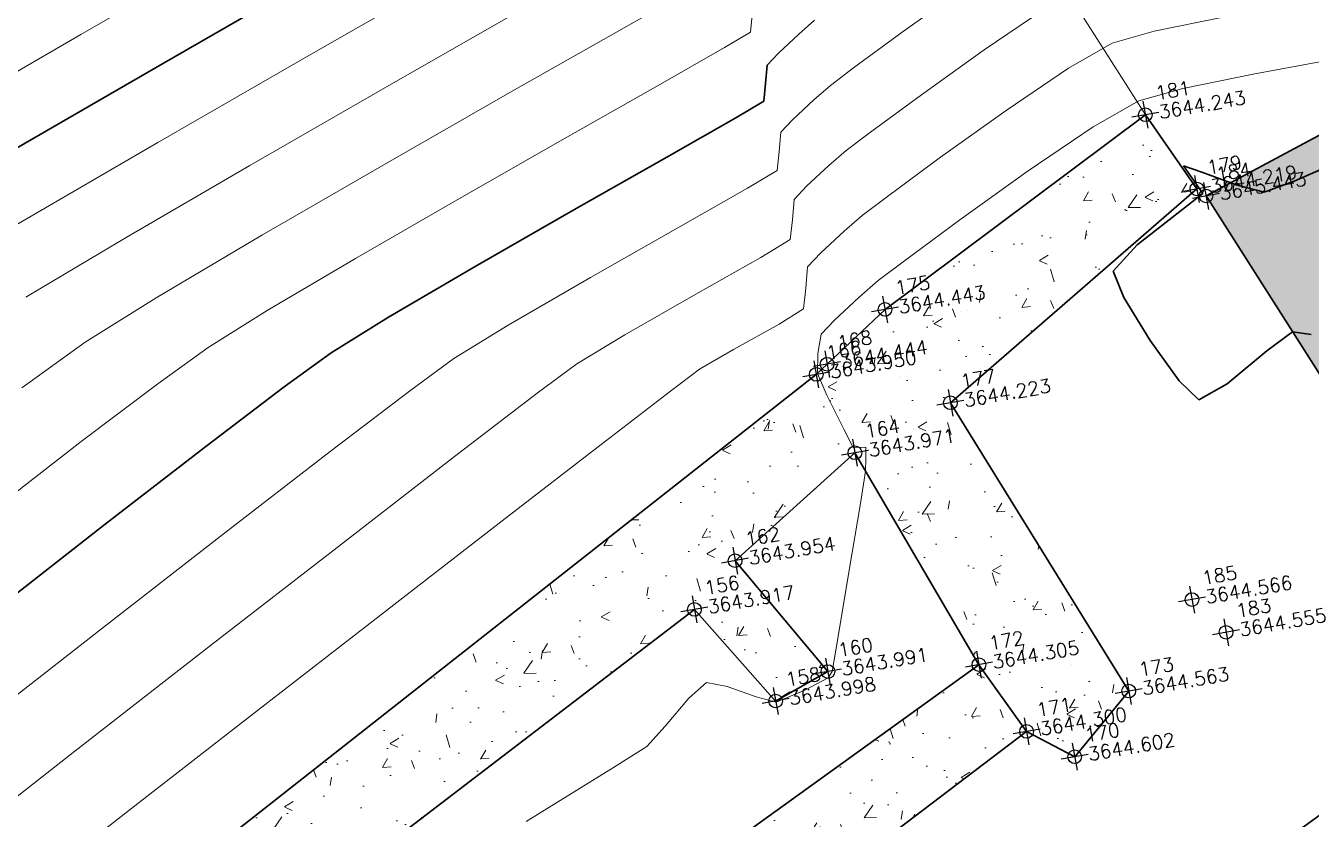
# Model space of a CAD drawing. Header units: millimetres. Extents: x 736950 to 740938, y 8500595 to 8502163.
# Drawn here: x 737772.76 to 737782.16, y 8501283.16 to 8501288.97 of the extents above; entities that cross this region are included whole.
import ezdxf

# ---------------------------------------------------------------- set-up
doc = ezdxf.new("R2010")
doc.units = ezdxf.units.MM
for name, color, linetype, lineweight in [('CONT-MJR', 80, 'Continuous', 30), ('CONT-MNR', 96, 'Continuous', 15), ('MURO PIEDRA', 252, 'Continuous', 30), ('pista', 251, 'Continuous', 5)]:
    doc.layers.add(name, color=color, linetype=linetype, lineweight=lineweight)
doc.styles.add('5mm', font='arial.ttf', dxfattribs={"height": 3})
pattern_1 = [(59.94991650582833, (1479841.21072825, -18.49207214638591), (0.7173147616177996, 0.06212513786334364), [0.07500000000000001, -0.8250000000000001]), (4.949916505828331, (1479841.21072825, -18.49207214638591), (-0.2666336227691331, 0.7169040729334506), [0.06, -0.66]), (110.4013165058283, (1479841.270504478, -18.48689504899085), (0.4506817424667108, 0.7790288530571421), [0.06374018999999999, -0.7011421119999998]), (56.13411650582835, (1479841.176170796, -18.29508031532168), (1.07978843215245, 0.02137619624183779), [0.1124999999999999, -1.237499999999998]), (106.5855165058283, (1479841.266153166, -18.29329902119935), (0.752289432321798, 1.120964142855684), [0.09561028799999993, -1.051712999999999]), (1.134116505828333, (1479841.176170796, -18.29508031532168), (0.7522885572049924, 1.12096473051034), [0.09000000000000001, -0.9900000000000001]), (30.94991650582834, (1479841.283306076, -18.32704954408109), (0.6574964912282043, -0.293425227292985), [0.07500000000000001, -0.8250000000000001]), (335.9499165058284, (1479841.283306076, -18.32704954408109), (0.1143589702920628, 0.7562849757157031), [0.06, -0.66]), (81.40131650582836, (1479841.338097435, -18.35150168277323), (0.7718558160208798, 0.4628591428967336), [0.06374019000000002, -0.701142112]), (47.44991650582834, (1479841.21072825, -18.49207214638591), (-0.04554285905854174, 0.3299879209740469), [0, -0.652, 0, -0.67, 0, -0.6625000000000001]), (17.44991650582834, (1479841.21072825, -18.49207214638591), (0.1909634295804004, 0.4339344980096552), [0, -0.3819999999999997, 0, -0.6369999999999993, 0, -0.2524999999999997]), (337.4499165058283, (1479840.991082356, -18.53060370869935), (0.5296904964497462, 0.07002209344786473), [0, -0.25, 0, -0.7799999999999999, 0, -1.035]), (327.4499165058284, (1479840.892586439, -18.5478824339807), (0.557117696670718, 0.1993664657265957), [0, -0.325, 0, -0.518, 0, -0.735])]

msp = doc.modelspace()

# ---------------------------------------------------------------- hatches: boundary and pattern name
at = {"layer": 'pista'}
h = msp.add_hatch(dxfattribs=at)
h.set_pattern_fill('HONEY', color=256, scale=3, angle=9.94991650582834, style=0)
h.set_pattern_definition([(9.94991650582834, (1479841.21072825, -18.49207214638591), (0.4979252195647159, 0.4170677100899267), [0.375, -0.75]), (129.9499165058283, (1479841.21072825, -18.49207214638591), (-0.6101538418184378, 0.222682034283025), [0.3749999999999999, -0.7499999999999998]), (69.94991650582834, (1479841.21072825, -18.49207214638591), (-0.112228622253722, 0.6397497443729518), [-0.75, 0.375])])
h.paths.add_polyline_path([(737744.7999806425, 8501250.923935566), (737743.4751223363, 8501250.754223157), (737756.465848178, 8501242.026572531), (737763.5739612179, 8501242.006896213), (737770.002546867, 8501243.455222024), (737769.8468594846, 8501244.342704736), (737763.4750639071, 8501242.907173423), (737756.7405500773, 8501242.925815564)])
h.paths.add_polyline_path([(737794.2809870465, 8501256.017245878), (737809.7820272583, 8501263.709828075), (737823.391616501, 8501273.483615467), (737837.0791595323, 8501280.557800073), (737851.5530432165, 8501285.77819753), (737870.8510758049, 8501293.050216693, -0.9976846880626209), (737871.0089264096, 8501292.63424804), (737865.2748787645, 8501289.581801567, 0.7845063948290762), (737866.1540430214, 8501286.121818589), (737883.2588851704, 8501291.348365877), (737897.4188924351, 8501296.516943583), (737903.2981396064, 8501301.44146652, -0.5512150924587264), (737904.1219025984, 8501301.177325813), (737906.855912117, 8501297.98174819, 0.5618964424650519), (737910.2738656431, 8501298.536066804), (737914.22079628, 8501308.558674501), (737925.6412323939, 8501300.72656757, 0.340189525830376), (737928.7023693406, 8501300.894137181), (737936.9171069289, 8501306.117412793, -0.358727273887905), (737938.1716059428, 8501305.962964654), (737943.1732157968, 8501301.051021611, 0.3417074120720416), (737946.0555081918, 8501300.709858142), (737955.8779356404, 8501307.072689936), (737971.8320576148, 8501314.464803053), (737988.5677626224, 8501323.411181662), (738023.1375471824, 8501336.282937778), (738044.4246208373, 8501357.728329657), (738061.4456776979, 8501362.208386911), (738078.9085143938, 8501363.070318012), (738112.0997810266, 8501372.051506756), (738118.6561313582, 8501373.365123207), (738128.3493353954, 8501376.976906104), (738155.2251721952, 8501366.826195797), (738176.6167526407, 8501363.543890122), (738193.8053773039, 8501353.328603027), (738204.7313956148, 8501340.877429372), (738207.705198212, 8501335.751671141), (738214.35685511, 8501331.742925933), (738229.9282901662, 8501313.374534177), (738233.5603594936, 8501308.186787868), (738234.53883727, 8501308.358438132), (738230.6417003467, 8501313.924784988), (738214.9478837823, 8501332.43754055), (738208.3676942562, 8501336.403214611), (738205.4657963786, 8501341.405035153), (738194.387784551, 8501354.029418997), (738176.9261677533, 8501364.406946706), (738155.4549153853, 8501367.70147717), (738128.3514754312, 8501377.93815071), (738118.4090486554, 8501374.233504975), (738111.8936108743, 8501372.928085677), (738078.7671659255, 8501363.964436961), (738061.3074614278, 8501363.102660457), (738043.958527311, 8501358.536303693), (738022.6381405202, 8501337.057350922), (737988.196920163, 8501324.233464561), (737971.4304040315, 8501315.270615296), (737955.4419368334, 8501307.862588815), (737945.5806043665, 8501301.47455489, -0.3391433520832071), (737943.8038299843, 8501301.693147572), (737938.8116631231, 8501306.59581691, 0.3560082385246841), (737936.4342009705, 8501306.876887502), (737928.158540546, 8501301.61487459, -0.3502196171718997), (737926.1502499409, 8501301.468794718), (737914.5128481541, 8501309.44969617, 0.4302069892023044), (737913.4330382891, 8501309.014522241), (737909.4507249827, 8501298.90206584, -0.5704007069138802), (737907.5397775185, 8501298.566836312), (737904.9064502402, 8501301.644734057, 0.4931454261128044), (737902.7202336333, 8501302.131411942), (737896.9620044216, 8501297.308254998), (737882.9728831241, 8501292.20205278), (737866.0373022418, 8501287.027224885, -0.7384715771871906), (737865.6977918843, 8501288.787355538), (737871.5108758068, 8501291.881875956, 0.9119586051647783), (737870.5337161538, 8501293.892406015), (737851.2416702455, 8501286.62264278), (737836.7183275839, 8501281.384406622), (737822.9200107896, 8501274.252970394), (737809.3164408724, 8501264.483505804), (737793.8201376351, 8501256.79327439), (737778.9884914039, 8501246.402265295), (737769.846859484, 8501244.34270474), (737770.0025468671, 8501243.455222024), (737779.3594973255, 8501245.563292695)])
h.paths.add_polyline_path([(738260.5182952256, 8501271.251537092), (738234.538837269, 8501308.358438132), (738233.56035949, 8501308.186787868), (738259.6897886079, 8501270.86568047), (738269.3749442189, 8501234.589470252), (738274.5057655985, 8501215.583008338), (738279.7983711922, 8501189.602392923), (738280.7089290785, 8501189.641305126), (738275.382018582, 8501215.790318219), (738270.2441657205, 8501234.822827347)])
h = msp.add_hatch(dxfattribs=at)
h.set_pattern_fill('AR-CONC', color=256, scale=0.1, angle=9.94991650582834, style=0)
h.set_pattern_definition(pattern_1)
h.paths.add_polyline_path([(737791.5559219075, 8501289.695930107), (737792.551449192, 8501287.89282433), (737790.2650922528, 8501286.885621794), (737789.9606399436, 8501287.50992386), (737789.282920198, 8501287.119431661), (737789.8594336101, 8501285.928127635), (737792.0678738108, 8501286.818103971), (737792.4463915016, 8501285.459065948), (737794.0040653513, 8501286.065330887), (737790.9109348459, 8501292.828602554), (737781.3881687867, 8501287.72137282), (737782.6339078179, 8501285.765198162), (737783.0078059994, 8501285.335337553), (737785.4498607655, 8501286.786114419), (737785.2161380884, 8501287.261886118), (737783.2372918824, 8501285.994910313), (737782.3113635977, 8501287.424422752), (737783.9599153812, 8501288.247653594), (737784.3926472707, 8501287.453479107), (737784.9138481152, 8501287.700247582), (737784.4122215663, 8501288.53411496), (737788.182679965, 8501290.601700379), (737788.8308387263, 8501289.62703417), (737789.3565152617, 8501289.888801586), (737788.8109832528, 8501290.955585923), (737790.5384877817, 8501291.832262661), (737791.2868478165, 8501290.442669103), (737788.063415962, 8501288.51559306), (737788.3988717829, 8501287.98801578), (737789.0000609824, 8501288.21097491), (737789.070400743, 8501287.65374756), (737789.8522352043, 8501287.913749244), (737789.6802740138, 8501288.6277761)])
h.paths.add_polyline_path([(737791.0837549088, 8501284.730663916), (737791.9854634485, 8501285.239115203), (737791.6551462315, 8501285.74464417), (737788.1434119036, 8501284.378310386), (737786.9481739387, 8501287.065201564), (737787.7908017033, 8501287.522677738), (737787.3599158415, 8501288.080618033), (737786.0324271923, 8501287.394931596), (737787.919708298, 8501283.193841858), (737790.4375838388, 8501284.35130795), (737790.8917770548, 8501283.52739441), (737788.20799533, 8501282.256556634), (737790.9435468046, 8501276.478315542), (737784.533403857, 8501273.038994186), (737784.7939092786, 8501272.46842436), (737796.9944802003, 8501279.00788666), (737794.4822346828, 8501285.01979172), (737793.0700123186, 8501284.450652303), (737793.2943148619, 8501283.768143423), (737794.0690307743, 8501284.091873642), (737795.3190969373, 8501281.318150045), (737793.178964494, 8501280.438126111), (737793.3973397883, 8501279.73731784), (737795.5637387651, 8501280.699110165), (737796.1738632472, 8501279.634519575), (737793.5535819186, 8501278.088515125), (737792.7902651053, 8501280.095815165), (737792.1792930259, 8501279.695221707), (737793.0154632638, 8501277.781923683), (737791.5939515219, 8501276.86247528), (737789.3079972652, 8501281.854576852), (737791.2870469418, 8501282.807869766), (737792.0530998199, 8501281.271119952), (737790.4115469962, 8501280.49480408), (737790.727105167, 8501279.830334337), (737793.0471402801, 8501280.801818809), (737792.1528624722, 8501283.1100162), (737792.8423039216, 8501283.60153577), (737792.5502280426, 8501284.172658946), (737791.5003286791, 8501283.826036204)])
h.paths.add_polyline_path([(737779.9851969633, 8501272.742664894), (737779.5926013328, 8501273.128634678), (737779.1944125522, 8501272.568406422), (737779.9120214739, 8501271.759229414), (737781.5425726977, 8501272.997593943), (737783.0716911793, 8501271.492163213), (737783.9898327204, 8501271.982176594), (737783.7344773642, 8501272.604413401), (737783.2633009446, 8501272.275046157), (737782.1794489613, 8501273.522533583), (737782.5377013684, 8501273.887930917), (737782.0967588566, 8501274.468473509)])
h = msp.add_hatch(dxfattribs=at)
h.set_pattern_fill('AR-CONC', color=256, scale=0.1, angle=9.94991650582834, style=0)
h.set_pattern_definition(pattern_1)
h.paths.add_polyline_path([(737777.6493554055, 8501284.697877575), (737778.2429651527, 8501284.02837592), (737778.6245263468, 8501284.2435411), (737777.9461947693, 8501285.054532018), (737778.8220041448, 8501285.843730938), (737779.728404595, 8501284.294036709), (737780.0769869342, 8501283.805925703), (737780.4282514206, 8501283.620835824), (737780.8231733027, 8501284.101299878), (737779.5204123224, 8501286.208899418), (737781.3213133046, 8501287.772591412), (737780.9448072524, 8501288.315704841), (737779.0422673434, 8501286.891549673), (737778.6190419062, 8501286.491403177), (737778.5397778634, 8501286.41658199), (737771.970257782, 8501281.24669311), (737772.5577492837, 8501280.484743811), (737773.0826143647, 8501280.803224025), (737772.9191839872, 8501281.07507419)])
h = msp.add_hatch(dxfattribs=at)
h.set_pattern_fill('AR-CONC', color=256, scale=0.1, angle=9.94991650582834, style=0)
h.set_pattern_definition(pattern_1)
h.paths.add_polyline_path([(737778.6877178713, 8501282.74898035), (737780.0769869359, 8501283.805925699), (737779.7284045985, 8501284.294036705), (737773.7365982805, 8501279.97476338), (737773.4328035514, 8501280.300165845), (737772.9490304393, 8501280.002092738), (737778.6258591108, 8501273.268700633), (737779.1181184452, 8501273.709385041), (737776.6840489154, 8501276.594198817), (737778.1880230637, 8501277.714923032), (737777.682193552, 8501278.231288701), (737776.209565309, 8501277.117078641), (737774.2503060309, 8501279.34403892), (737775.7707153334, 8501280.619936857), (737777.3197518112, 8501278.647930015), (737778.3918611555, 8501279.41775568), (737778.1278642829, 8501279.915628806), (737777.4702360536, 8501279.4916216), (737776.368347088, 8501281.003976291), (737778.0376412346, 8501282.345588025), (737779.1761814648, 8501280.873166844), (737778.6177381494, 8501280.28888689), (737779.0339259448, 8501279.826782903), (737780.023310585, 8501280.627850205)])

# ---------------------------------------------------------------- linework, layer by layer
at = {"linetype": 'Continuous', "extrusion": (0.9849591664230046, 0.172787269436437, 0)}
for points, elevation in [([(8245942.798062786, 0), (8245942.598062786, 0)], 2195598.499162654), ([(8245942.198062787, 0), (8245941.998062788, 0)], 2195598.776162655), ([(8245942.136062786, 0), (8245941.936062787, 0)], 2195598.833162655), ([(8245941.724062787, 0), (8245941.524062787, 0)], 2195596.379162654), ([(8245941.343062786, 0), (8245941.143062786, 0)], 2195595.802162655), ([(8245941.403062791, 0), (8245941.203062788, 0)], 2195595.893162654), ([(8245940.969062787, 0), (8245940.769062789, 0)], 2195596.732162656), ([(8245940.730062787, 0), (8245940.530062788, 0)], 2195595.981162655), ([(8245940.104062786, 0), (8245939.904062788, 0)], 2195594.982162654), ([(8245939.247062787, 0), (8245939.047062789, 0)], 2195598.222162655), ([(8245939.80406279, 0), (8245939.604062789, 0)], 2195594.628162655), ([(8245938.968062786, 0), (8245938.768062787, 0)], 2195598.426162654), ([(8245939.047062787, 0), (8245938.847062787, 0)], 2195596.606162654), ([(8245939.188062787, 0), (8245938.988062786, 0)], 2195595.510162655), ([(8245938.668062789, 0), (8245938.468062788, 0)], 2195597.651162654), ([(8245939.042062786, 0), (8245938.842062792, 0)], 2195595.097162655), ([(8245938.506062787, 0), (8245938.306062787, 0)], 2195596.865162654), ([(8245938.263062786, 0), (8245938.063062787, 0)], 2195597.179162655)]:
    msp.add_lwpolyline(points, dxfattribs=dict(at, elevation=elevation))
at = {"linetype": 'Continuous', "extrusion": (-0.172787269436437, 0.9849591664230046, 0)}
for points, elevation in [([(-2195598.599162655, 0), (-2195598.399162655, 0)], 8245942.698062788), ([(-2195598.876162654, 0), (-2195598.676162655, 0)], 8245942.098062789), ([(-2195598.933162655, 0), (-2195598.733162655, 0)], 8245942.036062786), ([(-2195596.479162655, 0), (-2195596.279162655, 0)], 8245941.624062788), ([(-2195595.902162654, 0), (-2195595.702162655, 0)], 8245941.243062788), ([(-2195595.993162654, 0), (-2195595.793162654, 0)], 8245941.303062787), ([(-2195596.832162654, 0), (-2195596.632162655, 0)], 8245940.869062787), ([(-2195596.081162654, 0), (-2195595.881162654, 0)], 8245940.630062786), ([(-2195595.082162655, 0), (-2195594.882162654, 0)], 8245940.004062787), ([(-2195598.322162655, 0), (-2195598.122162655, 0)], 8245939.147062788), ([(-2195594.728162655, 0), (-2195594.528162655, 0)], 8245939.704062787), ([(-2195598.526162655, 0), (-2195598.326162655, 0)], 8245938.868062788), ([(-2195595.610162654, 0), (-2195595.410162655, 0)], 8245939.088062788), ([(-2195596.706162654, 0), (-2195596.506162654, 0)], 8245938.947062788), ([(-2195597.751162655, 0), (-2195597.551162655, 0)], 8245938.568062788), ([(-2195595.197162655, 0), (-2195594.997162654, 0)], 8245938.942062788), ([(-2195596.965162655, 0), (-2195596.765162655, 0)], 8245938.406062787), ([(-2195597.279162654, 0), (-2195597.079162654, 0)], 8245938.163062787)]:
    msp.add_lwpolyline(points, dxfattribs=dict(at, elevation=elevation))
at = {"linetype": 'Continuous'}
for centre in [(737780.9448072532, 8501288.31570484), (737781.3213133039, 8501287.772591412), (737781.3881687872, 8501287.721372819), (737779.0422673476, 8501286.891549684), (737778.6190419062, 8501286.491403177), (737778.5397778584, 8501286.416581986), (737779.5204123219, 8501286.208899418), (737778.8220041454, 8501285.843730938), (737777.9461947688, 8501285.054532018), (737777.6493554045, 8501284.697877575), (737781.2855411577, 8501284.770252766), (737781.5346804761, 8501284.530697761), (737778.6245263474, 8501284.243541101), (737779.7284045989, 8501284.294036705), (737778.2429651528, 8501284.02837592), (737780.8231733027, 8501284.101299878), (737780.0769869356, 8501283.805925699), (737780.4282514205, 8501283.620835824)]:
    msp.add_circle(centre, 0.05, dxfattribs=at)
at = {"layer": 'CONT-MJR'}
for points, elevation in [([(737774.8914694982, 8501289.341041164), (737773.7564557721, 8501288.686506845)], 3635), ([(737778.5278318885, 8501289.00627754), (737778.4123588298, 8501288.905007897)], 3640), ([(737778.4123588298, 8501288.905007897), (737778.2636283311, 8501288.76644591)], 3640), ([(737778.2636283311, 8501288.76644591), (737778.1814554959, 8501288.679268427)], 3640), ([(737778.1696465906, 8501288.545173783), (737778.1558843442, 8501288.413692866)], 3640), ([(737777.9526149193, 8501288.29273614), (737777.4473005121, 8501288.004705831)], 3640), ([(737777.4473005121, 8501288.004705831), (737776.7693417859, 8501287.619199796)], 3640), ([(737782.421403677, 8501288.00048842), (737782.0322949556, 8501287.829239275)], 3645), ([(737781.2917726575, 8501287.844376884), (737781.3639719093, 8501287.739910267)], 3645), ([(737781.3639719093, 8501287.739910267), (737781.1965425892, 8501287.607682923)], 3645), ([(737781.8119348027, 8501287.750155343), (737781.6162434127, 8501287.800152337)], 3645), ([(737782.0322949556, 8501287.829239275), (737781.8119348027, 8501287.750155343)], 3645), ([(737781.1965425892, 8501287.607682923), (737780.8857418256, 8501287.36499365)], 3645), ([(737780.8857418256, 8501287.36499365), (737780.7099588729, 8501287.172171423)], 3645), ([(737780.7099588729, 8501287.172171423), (737780.7868973376, 8501286.979370823)], 3645), ([(737781.8332684814, 8501286.589178948), (737782.0210384866, 8501286.727582278)], 3645), ([(737782.0210384866, 8501286.727582278), (737782.1574276481, 8501286.707487881)], 3645), ([(737780.978933793, 8501286.66541234), (737781.1930751645, 8501286.369458105)], 3645), ([(737774.9936063315, 8501286.573805815), (737774.6520416883, 8501286.324991297)], 3640), ([(737781.542857948, 8501286.348571133), (737781.8332684814, 8501286.589178948)], 3645), ([(737781.336328378, 8501286.23067025), (737781.542857948, 8501286.348571133)], 3645), ([(737774.0779577923, 8501285.888526214), (737773.3429752488, 8501285.321030427)], 3640), ([(737773.3429752488, 8501285.321030427), (737772.5187146615, 8501284.679123795)], 3640)]:
    msp.add_lwpolyline(points, dxfattribs=dict(at, elevation=elevation))
at = {"layer": 'CONT-MJR', "extrusion": (-0.5010980767382628, 0.8653904999994015, 0), "elevation": 6987237.456627464}
msp.add_lwpolyline([(-4898441.810591031, 3635.000000000003), (-4898440.530427855, 3635.000000000003)], dxfattribs=at)
at = {"layer": 'CONT-MJR', "extrusion": (0.9961447788316203, -0.08772445272842858, 0), "elevation": -10837.01348242862}
msp.add_lwpolyline([(8533235.518396769, 3640.000000000003), (8533235.383783158, 3640.000000000003)], dxfattribs=at)
at = {"layer": 'CONT-MJR', "extrusion": (0.511368419856085, -0.8593615881419712, 0), "elevation": -6928404.262665133}
msp.add_lwpolyline([(4981308.630588193, 3640), (4981308.394052808, 3640)], dxfattribs=at)
at = {"layer": 'CONT-MJR', "extrusion": (-0.3179812796625358, -0.9480969917599024, 0), "elevation": -8294646.140614372}
msp.add_lwpolyline([(-2003762.117572693, 3645.000000000003), (-2003762.258668866, 3645.000000000003)], dxfattribs=at)
at = {"layer": 'CONT-MJR', "extrusion": (0.8200474660953533, 0.572295512257951, 0), "elevation": 5470264.560600687}
msp.add_lwpolyline([(6549230.750577564, 3645.000000000003), (6549230.633019125, 3645.000000000003)], dxfattribs=at)
at = {"layer": 'CONT-MJR', "extrusion": (0.3480026509750501, 0.9374935492654536, 0), "elevation": 8226652.431385281}
msp.add_lwpolyline([(2266805.185160025, 3645), (2266805.460336388, 3645)], dxfattribs=at)
at = {"layer": 'CONT-MJR', "extrusion": (-0.4972886393502839, 0.8675851596086366, 0), "elevation": 7008702.970212162}
msp.add_lwpolyline([(-4867677.929062223, 3640), (-4867677.097786616, 3640)], dxfattribs=at)
at = {"layer": 'CONT-MJR', "extrusion": (-0.5051084112816944, 0.8630559036658535, 0), "elevation": 6964429.224181012}
msp.add_lwpolyline([(-4930813.648309035, 3640.000000000013), (-4930812.912498794, 3640.000000000013)], dxfattribs=at)
at = {"layer": 'CONT-MJR', "extrusion": (0.8530726870894895, 0.5217920951316893, 0), "elevation": 5065284.98264316}
msp.add_lwpolyline([(6867247.544667686, 3645), (6867247.176635172, 3645)], dxfattribs=at)
at = {"layer": 'CONT-MJR', "extrusion": (0.5273254993273271, -0.8496633555468807, 0), "elevation": -6834184.109870822}
msp.add_lwpolyline([(5109806.057873463, 3640.000000000007), (5109805.564162984, 3640.000000000007)], dxfattribs=at)
at = {"layer": 'CONT-MJR', "extrusion": (0.6958244567111797, 0.7182118945287607, 0), "elevation": 6619091.18718329}
msp.add_lwpolyline([(5385519.740948142, 3645.000000000003), (5385519.541489995, 3645.000000000003)], dxfattribs=at)
at = {"layer": 'CONT-MJR', "extrusion": (0.6052250528054323, -0.7960544173966135, 0), "elevation": -6320966.829822304}
msp.add_lwpolyline([(5732500.235757994, 3640), (5732499.514596367, 3640)], dxfattribs=at)
at = {"layer": 'CONT-MJR', "extrusion": (0.5874087120855611, -0.8092904330127612, 0), "elevation": -6446627.454233425}
msp.add_lwpolyline([(5590808.028116697, 3645), (5590807.505565908, 3645)], dxfattribs=at)
at = {"layer": 'CONT-MNR', "extrusion": (0.5002349771196574, -0.8658896971705438, 0), "elevation": -6992118.530988818}
msp.add_lwpolyline([(4891473.714048755, 3634.00000000001), (4891472.243486146, 3634.00000000001)], dxfattribs=at)
at = {"layer": 'CONT-MNR', "extrusion": (0.4980066148328756, -0.8671732304347846, 0), "elevation": -7004673.281033865}
msp.add_lwpolyline([(4873477.889817179, 3636), (4873476.634866038, 3636)], dxfattribs=at)
at = {"layer": 'CONT-MNR', "extrusion": (-0.4944823374484999, 0.8691876770591425, 0), "elevation": 7024397.833275097}
msp.add_lwpolyline([(-4845004.716900302, 3638.000000000013), (-4845004.045904372, 3638.000000000013)], dxfattribs=at)
at = {"layer": 'CONT-MNR', "extrusion": (-0.5816972098369606, 0.8134054069576224, 0), "elevation": 6485830.290132432}
msp.add_lwpolyline([(-5545290.145588328, 3641.000000000009), (-5545289.608145472, 3641.000000000009)], dxfattribs=at)
at = {"layer": 'CONT-MNR', "extrusion": (0.5603971112531734, -0.8282240504230112, 0), "elevation": -6627522.185507039}
msp.add_lwpolyline([(5375145.151784237, 3642.00000000001), (5375144.625549759, 3642.00000000001)], dxfattribs=at)
at = {"layer": 'CONT-MNR'}
for points, elevation in [([(737776.3034164268, 8501289.035941271), (737775.3694602, 8501288.501518363)], 3637), ([(737777.1522357175, 8501288.961009875), (737776.3352581812, 8501288.496560616)], 3638), ([(737781.5135314625, 8501289.028479708), (737781.0092148745, 8501288.925852243)], 3643), ([(737773.1662632137, 8501288.903180182), (737771.9298526563, 8501288.186549084)], 3634), ([(737778.0586961124, 8501288.91929056), (737777.8693249292, 8501288.807359114)], 3639), ([(737779.1671653604, 8501288.919399355), (737778.8124164839, 8501288.658028958)], 3641), ([(737781.0092148745, 8501288.925852243), (737780.7021503801, 8501288.83919441)], 3643), ([(737777.8693249292, 8501288.807359114), (737777.3836136587, 8501288.530531205)], 3639), ([(737774.8482072568, 8501288.758651108), (737773.7270261855, 8501288.111914715)], 3636), ([(737778.8124164839, 8501288.658028958), (737778.6436174973, 8501288.530309081)], 3641), ([(737778.6436174973, 8501288.530309081), (737778.5225530459, 8501288.424348429)], 3641), ([(737781.2177842294, 8501288.508469874), (737780.8973691051, 8501288.418044308)], 3644), ([(737779.3078818197, 8501288.461959006), (737778.9362401398, 8501288.188142398)], 3642), ([(737780.8973691051, 8501288.418044308), (737780.5643868113, 8501288.226077996)], 3644), ([(737773.7270261855, 8501288.111914715), (737772.6965830582, 8501287.51260478)], 3636), ([(737778.9362401398, 8501288.188142398), (737778.7594031062, 8501288.054340623)], 3642), ([(737778.7594031062, 8501288.054340623), (737778.6327646201, 8501287.943724435)], 3642), ([(737775.4079389959, 8501287.966517005), (737774.4936926503, 8501287.43793832)], 3638), ([(737778.253072576, 8501287.908095172), (737778.0382508202, 8501287.779172592)], 3641), ([(737778.4695429504, 8501287.792086668), (737778.3783890745, 8501287.694630599)], 3642), ([(737779.0600637957, 8501287.718255838), (737778.8751887149, 8501287.578372166)], 3643), ([(737777.5286076574, 8501287.488940429), (737776.890205242, 8501287.125760274)], 3641), ([(737778.7429935525, 8501287.463135917), (737778.5725523339, 8501287.305013472)], 3643), ([(737774.4936926503, 8501287.43793832), (737773.7159336349, 8501286.977883833)], 3638), ([(737778.5725523339, 8501287.305013472), (737778.4768558634, 8501287.202311685)], 3643), ([(737775.1729780043, 8501287.265144302), (737774.5264450676, 8501286.883206138)], 3639), ([(737779.1838874518, 8501287.248369278), (737778.9909743243, 8501287.102403704)], 3644), ([(737776.890205242, 8501287.125760274), (737776.2891057306, 8501286.777993705)], 3641), ([(737777.6608689821, 8501287.002639383), (737777.1418315078, 8501286.706877053)], 3642), ([(737773.7159336349, 8501286.977883833), (737773.1980764397, 8501286.653412817)], 3638), ([(737778.4474490393, 8501286.896899788), (737778.2682651499, 8501286.78485879)], 3643), ([(737778.6736413, 8501286.81401564), (737778.5753226528, 8501286.70999277)], 3644), ([(737778.5753226528, 8501286.70999277), (737778.5519724786, 8501286.568835177)], 3644), ([(737774.0958413855, 8501286.613609316), (737773.7277230342, 8501286.348051615)], 3639), ([(737775.8913712772, 8501286.534002315), (737775.5763603421, 8501286.30193098)], 3641), ([(737776.789136223, 8501286.494198812), (737776.5006789961, 8501286.278870663)], 3642), ([(737777.6869011689, 8501286.454395311), (737777.4736576545, 8501286.29308211)], 3643), ([(737776.5006789961, 8501286.278870663), (737775.8963553869, 8501285.815500392)], 3642), ([(737778.7418910791, 8501286.015257297), (737778.8095603676, 8501285.883440243)], 3644), ([(737776.9687775071, 8501285.904886812), (737776.2453481974, 8501285.346127875)], 3643), ([(737778.8095603676, 8501285.883440243), (737778.9023765424, 8501285.88575431)], 3644), ([(737778.9023765424, 8501285.88575431), (737778.9029368757, 8501285.80281872)], 3644), ([(737775.8963553869, 8501285.815500392), (737775.0694149282, 8501285.176419822)], 3642), ([(737778.9029368757, 8501285.80281872), (737778.9007036131, 8501285.709176602)], 3644), ([(737775.0694149282, 8501285.176419822), (737774.1131071525, 8501284.433960784)], 3642), ([(737778.6944188132, 8501284.472103052), (737778.656166205, 8501284.244988428)], 3644), ([(737778.6264942518, 8501284.196997633), (737778.4619615272, 8501284.109826103)], 3644), ([(737777.8881163555, 8501284.135137824), (737777.7374093055, 8501284.1644348)], 3644), ([(737778.4619615272, 8501284.109826103), (737778.2461194432, 8501284.019302147)], 3644), ([(737777.6095499662, 8501284.04926887), (737777.4363472904, 8501283.844337743)], 3644), ([(737774.4351919778, 8501283.942192925), (737773.4946400092, 8501283.209653838)], 3643), ([(737777.3018923227, 8501283.69593691), (737777.038844198, 8501283.529137064)], 3644)]:
    msp.add_lwpolyline(points, dxfattribs=dict(at, elevation=elevation))
at = {"layer": 'CONT-MNR', "extrusion": (0.9946100861239745, -0.1036859517025332, 0), "elevation": -147662.7337947231}
msp.add_lwpolyline([(8531965.049987692, 3639), (8531964.924341528, 3639)], dxfattribs=at)
at = {"layer": 'CONT-MNR', "extrusion": (0.5816972065983569, -0.8134054092736711, 0), "elevation": -6485829.858272386}
msp.add_lwpolyline([(5545289.993725027, 3642.000000000006), (5545289.430689658, 3642.000000000006)], dxfattribs=at)
at = {"layer": 'CONT-MNR', "extrusion": (-0.4994513739603409, 0.8663419215581846, 0), "elevation": 6996537.323298406}
msp.add_lwpolyline([(-4885150.74235887, 3643.000000000006), (-4885150.374019278, 3643.000000000006)], dxfattribs=at)
at = {"layer": 'CONT-MNR', "extrusion": (0.1807272694407805, -0.9835332501143415, 0), "elevation": -8227962.742179824}
msp.add_lwpolyline([(2262048.200748894, 3644.00000000001), (2262047.554796563, 3644.00000000001)], dxfattribs=at)
at = {"layer": 'CONT-MNR', "extrusion": (0.5603971104803486, -0.8282240509459239, 0), "elevation": -6627521.73346647}
msp.add_lwpolyline([(5375145.055300181, 3643.000000000013), (5375144.505145959, 3643.000000000013)], dxfattribs=at)
at = {"layer": 'CONT-MNR', "extrusion": (0.1994110244747496, -0.9799159368629183, 0), "elevation": -8183426.384842644}
msp.add_lwpolyline([(2418214.761083416, 3644.00000000001), (2418214.224054294, 3644.00000000001)], dxfattribs=at)
at = {"layer": 'CONT-MNR', "extrusion": (0.4987853824806334, -0.8667255287711607, 0), "elevation": -7000292.201873703}
msp.add_lwpolyline([(4879767.184017779, 3637.000000000006), (4879766.065036891, 3637.000000000006)], dxfattribs=at)
at = {"layer": 'CONT-MNR', "extrusion": (0.4962426372002515, -0.868183877427207, 0), "elevation": -7014565.535798857}
msp.add_lwpolyline([(4859227.342551885, 3638.000000000013), (4859226.274438081, 3638.000000000013)], dxfattribs=at)
at = {"layer": 'CONT-MNR', "extrusion": (0.4941466004695375, -0.8693785925846114, 0), "elevation": -7026268.071812926}
msp.add_lwpolyline([(4842290.690379472, 3639.00000000001), (4842289.908674586, 3639.00000000001)], dxfattribs=at)
at = {"layer": 'CONT-MNR', "extrusion": (0.681142961278147, -0.7321504396647159, 0), "elevation": -5721689.40998407}
msp.add_lwpolyline([(6330757.641702723, 3641), (6330757.428652569, 3641)], dxfattribs=at)
at = {"layer": 'CONT-MNR', "extrusion": (0.5816972083526553, -0.8134054080191057, 0), "elevation": -6485829.39237385}
msp.add_lwpolyline([(5545289.881673505, 3643.000000000013), (5545289.293045616, 3643.000000000013)], dxfattribs=at)
at = {"layer": 'CONT-MNR', "extrusion": (0.7290155928982368, -0.6844970893372975, 0), "elevation": -5281255.149419505}
msp.add_lwpolyline([(6702578.859774299, 3641), (6702578.733190855, 3641)], dxfattribs=at)
at = {"layer": 'CONT-MNR', "extrusion": (0.5603971098405957, -0.8282240513787965, 0), "elevation": -6627521.280562249}
msp.add_lwpolyline([(5375144.959880971, 3644), (5375144.385807004, 3644)], dxfattribs=at)
at = {"layer": 'CONT-MNR', "extrusion": (0.4958754372764059, -0.8683936611387335, 0), "elevation": -7016619.39026803}
msp.add_lwpolyline([(4856260.589048347, 3639.000000000013), (4856259.701167798, 3639.000000000013)], dxfattribs=at)
at = {"layer": 'CONT-MNR', "extrusion": (0.9961801184512037, -0.08732222857065655, 0), "elevation": -7391.375922120293}
msp.add_lwpolyline([(8533238.71665703, 3641.000000000013), (8533238.575248878, 3641.000000000013)], dxfattribs=at)
at = {"layer": 'CONT-MNR', "extrusion": (0.9945228814484262, -0.1045190809159739, 0), "elevation": -154809.444640466}
msp.add_lwpolyline([(8531837.390058706, 3641.00000000001), (8531837.251312423, 3641.00000000001)], dxfattribs=at)
at = {"layer": 'CONT-MNR', "extrusion": (0.5026824928355578, -0.8644711165774305, 0), "elevation": -6978251.60641939}
msp.add_lwpolyline([(4911233.274708548, 3637), (4911232.229929066, 3637)], dxfattribs=at)
at = {"layer": 'CONT-MNR', "extrusion": (0.6806313363411227, -0.7326260874351237, 0), "elevation": -5726110.067627712}
msp.add_lwpolyline([(6326758.846873415, 3642), (6326758.624083551, 3642)], dxfattribs=at)
at = {"layer": 'CONT-MNR', "extrusion": (-0.5931644560135875, 0.805081317707786, 0), "elevation": 6406603.603605478}
msp.add_lwpolyline([(-5636634.325270377, 3643.000000000013), (-5636633.842667594, 3643.000000000013)], dxfattribs=at)
at = {"layer": 'CONT-MNR', "extrusion": (0.581697209960762, -0.8134054068690871, 0), "elevation": -6485828.927471951}
msp.add_lwpolyline([(5545289.76845629, 3644), (5545289.154235883, 3644)], dxfattribs=at)
at = {"layer": 'CONT-MNR', "extrusion": (0.494862689254742, -0.868971184092755, 0), "elevation": -7022275.283698987}
msp.add_lwpolyline([(4848077.988026265, 3641.000000000003), (4848077.401535973, 3641.000000000003)], dxfattribs=at)
at = {"layer": 'CONT-MNR', "extrusion": (-0.5000349765415563, 0.8660052091269921, 0), "elevation": 6993245.664586929}
msp.add_lwpolyline([(-4889858.998765467, 3639.000000000001), (-4889858.121162982, 3639.000000000001)], dxfattribs=at)
at = {"layer": 'CONT-MNR', "extrusion": (0.9962152634140534, -0.08692035976034831, 0), "elevation": -3948.903275449295}
msp.add_lwpolyline([(8533240.522138067, 3642.00000000001), (8533240.373929268, 3642.00000000001)], dxfattribs=at)
at = {"layer": 'CONT-MNR', "extrusion": (-0.6571001566954845, 0.7538032794242604, 0), "elevation": 5923503.841412549}
msp.add_lwpolyline([(-6142337.535468926, 3643.000000000004), (-6142337.36009802, 3643.000000000004)], dxfattribs=at)
at = {"layer": 'CONT-MNR', "extrusion": (0.9944789572592201, -0.1049361880793011, 0), "elevation": -158387.6493288723}
msp.add_lwpolyline([(8531771.224407835, 3642.000000000013), (8531771.079120446, 3642.000000000013)], dxfattribs=at)
at = {"layer": 'CONT-MNR', "extrusion": (0.5931644532239299, -0.8050813197631382, 0), "elevation": -6406603.171392083}
msp.add_lwpolyline([(5636634.145021923, 3644.00000000001), (5636633.641436415, 3644.00000000001)], dxfattribs=at)
at = {"layer": 'CONT-MNR', "extrusion": (0.5103838744933704, -0.8599466847759433, 0), "elevation": -6934106.235997905}
msp.add_lwpolyline([(4973365.883049808, 3637), (4973365.029562748, 3637)], dxfattribs=at)
at = {"layer": 'CONT-MNR', "extrusion": (0.5193690394852482, -0.854550057529792, 0), "elevation": -6881596.405753552}
msp.add_lwpolyline([(5045774.004282768, 3642), (5045773.751588868, 3642)], dxfattribs=at)
at = {"layer": 'CONT-MNR', "extrusion": (0.4934673654085191, -0.869764312487455, 0), "elevation": -7030046.846542911}
msp.add_lwpolyline([(4836800.924093904, 3642.000000000013), (4836800.379748458, 3642.000000000013)], dxfattribs=at)
at = {"layer": 'CONT-MNR', "extrusion": (0.9962502151166296, -0.0865188354063399, 0), "elevation": -509.5019227558514}
msp.add_lwpolyline([(8533240.938676702, 3643.000000000003), (8533240.783661146, 3643.000000000003)], dxfattribs=at)
at = {"layer": 'CONT-MNR', "extrusion": (-0.6598705511123814, 0.7513793022000553, 0), "elevation": 5900852.541433062}
msp.add_lwpolyline([(-6164100.868843862, 3644), (-6164100.684233975, 3644)], dxfattribs=at)
at = {"layer": 'CONT-MNR', "extrusion": (0.9944348184207191, -0.1053536516336828, 0), "elevation": -161969.041750267}
msp.add_lwpolyline([(8531703.497018905, 3643), (8531703.345196366, 3643)], dxfattribs=at)
at = {"layer": 'CONT-MNR', "extrusion": (-0.6820042356135069, 0.7313482225350906, 0), "elevation": 5714232.820322664}
msp.add_lwpolyline([(-6337486.981150983, 3644), (-6337486.736915788, 3644)], dxfattribs=at)
at = {"layer": 'CONT-MNR', "extrusion": (0.5306633611746896, -0.8475826786259739, 0), "elevation": -6814033.598243312}
msp.add_lwpolyline([(5136646.38109879, 3639), (5136645.873061411, 3639)], dxfattribs=at)
at = {"layer": 'CONT-MNR', "extrusion": (0.522902667434988, -0.852392398129743, 0), "elevation": -6860647.034339058}
msp.add_lwpolyline([(5074220.433196798, 3641), (5074219.966587225, 3641)], dxfattribs=at)
at = {"layer": 'CONT-MNR', "extrusion": (0.5163888440883484, -0.8563542267666456, 0), "elevation": -6899132.918924084}
msp.add_lwpolyline([(5021768.189647114, 3642.00000000001), (5021767.777790345, 3642.00000000001)], dxfattribs=at)
at = {"layer": 'CONT-MNR', "extrusion": (0.487221206749016, -0.8732785899665882, 0), "elevation": -7064530.518205736}
msp.add_lwpolyline([(4786293.172056949, 3643.000000000006), (4786292.791737761, 3643.000000000006)], dxfattribs=at)
at = {"layer": 'CONT-MNR', "extrusion": (0.5838513385200603, -0.811860588098926, 0), "elevation": -6471109.712816133}
msp.add_lwpolyline([(5562456.574211766, 3638), (5562456.002195962, 3638)], dxfattribs=at)
at = {"layer": 'CONT-MNR', "extrusion": (-0.5032869884935779, 0.8641193246381343, 0), "elevation": 6974811.999309159}
msp.add_lwpolyline([(-4916115.10292366, 3643.000000000013), (-4916114.81449199, 3643.000000000013)], dxfattribs=at)
at = {"layer": 'CONT-MNR', "extrusion": (0.9995845129097265, -0.02882362834593699, 0), "elevation": 492434.0899862424}
msp.add_lwpolyline([(8519019.848798769, 3644.00000000001), (8519019.704058437, 3644.00000000001)], dxfattribs=at)
at = {"layer": 'CONT-MNR', "extrusion": (0.9135691760455704, 0.4066833664897272, 0), "elevation": 4131343.522487001}
msp.add_lwpolyline([(7466470.970299242, 3644.000000000013), (7466470.797063366, 3644.000000000013)], dxfattribs=at)
at = {"layer": 'CONT-MNR', "extrusion": (0.6034541678476053, -0.7973976845384956, 0), "elevation": -6333693.418612158}
msp.add_lwpolyline([(5718435.740997378, 3639.00000000001), (5718435.0400121, 3639.00000000001)], dxfattribs=at)
at = {"layer": 'CONT-MNR', "extrusion": (0.6068967884141453, -0.79478065415094, 0), "elevation": -6308904.260309645}
msp.add_lwpolyline([(5745773.109227334, 3641), (5745772.367886001, 3641)], dxfattribs=at)
at = {"layer": 'CONT-MNR', "extrusion": (0.6095390557006263, -0.7927560403904778, 0), "elevation": -6289741.875319135}
msp.add_lwpolyline([(5766743.568032082, 3643), (5766742.931165096, 3643)], dxfattribs=at)
at = {"layer": 'CONT-MNR', "extrusion": (0.8968173458954264, 0.4424010037297418, 0), "elevation": 4422630.239304273}
msp.add_lwpolyline([(7297706.984429203, 3644.000000000006), (7297706.704957884, 3644.000000000006)], dxfattribs=at)
at = {"layer": 'CONT-MNR', "extrusion": (-0.6109376786300749, 0.7916786929241532, 0), "elevation": 6279553.502232307}
msp.add_lwpolyline([(-5777835.186331568, 3639.000000000013), (-5777834.31602447, 3639.000000000013)], dxfattribs=at)
at = {"layer": 'CONT-MNR', "extrusion": (0.6113319733963843, -0.7913742593130526, 0), "elevation": -6276673.355524637}
msp.add_lwpolyline([(5780963.990318802, 3641.00000000001), (5780963.003476623, 3641.00000000001)], dxfattribs=at)
at = {"layer": 'CONT-MNR', "extrusion": (0.9867429400156926, -0.1622910050778768, 0), "elevation": -651684.0806346339}
msp.add_lwpolyline([(8508318.533906758, 3644.000000000013), (8508318.295214316, 3644.000000000013)], dxfattribs=at)
at = {"layer": 'CONT-MNR', "extrusion": (0.9863433648389286, -0.1647020541408649, 0), "elevation": -672475.8951292497}
msp.add_lwpolyline([(8506700.213602291, 3644.00000000001), (8506699.70447434, 3644.00000000001)], dxfattribs=at)
at = {"layer": 'CONT-MNR', "extrusion": (0.6123519865587111, -0.7905852544524217, 0), "elevation": -6269212.089066358}
msp.add_lwpolyline([(5789053.990661426, 3643.00000000001), (5789052.891613606, 3643.00000000001)], dxfattribs=at)
at = {"layer": 'CONT-MNR', "extrusion": (0.6137967186977045, -0.7894641145206862, 0), "elevation": -6258616.244270205}
msp.add_lwpolyline([(5800507.250790691, 3641), (5800506.123083723, 3641)], dxfattribs=at)
at = {"layer": 'CONT-MNR', "extrusion": (0.9862448113683719, -0.1652911735361703, 0), "elevation": -677556.8776500495}
msp.add_lwpolyline([(8506296.513123842, 3644.000000000006), (8506296.006788623, 3644.000000000006)], dxfattribs=at)
at = {"layer": 'CONT-MNR', "extrusion": (0.6133316799697909, -0.7898254556200592, 0), "elevation": -6262030.029222967}
msp.add_lwpolyline([(5796820.983323998, 3643.000000000013), (5796819.79158573, 3643.000000000013)], dxfattribs=at)
at = {"layer": 'CONT-MNR', "extrusion": (-0.6156766851099793, 0.7879988701844614, 0), "elevation": 6244772.796169313}
msp.add_lwpolyline([(-5815407.234338662, 3641.000000000013), (-5815406.070413395, 3641.000000000013)], dxfattribs=at)
at = {"layer": 'CONT-MNR', "extrusion": (0.6147420758902414, -0.7887282042187642, 0), "elevation": -6251662.015321253}
msp.add_lwpolyline([(5808000.492016547, 3642), (5807999.233756025, 3642)], dxfattribs=at)
at = {"layer": 'CONT-MNR', "extrusion": (0.8505555950336533, -0.5258851393193652, 0), "elevation": -3843177.285670692}
msp.add_lwpolyline([(7618801.710931177, 3644.000000000013), (7618801.654508301, 3644.000000000013)], dxfattribs=at)
at = {"layer": 'CONT-MNR', "extrusion": (0.6692617416880277, -0.7430267297430879, 0), "elevation": -5822914.957799483}
msp.add_lwpolyline([(6237772.825978974, 3644), (6237772.653899917, 3644)], dxfattribs=at)
at = {"layer": 'CONT-MNR', "extrusion": (-0.3366004903590635, -0.9416475507800347, 0), "elevation": -8253549.783253741}
msp.add_lwpolyline([(-2166809.441732287, 3644), (-2166809.667204685, 3644)], dxfattribs=at)
at = {"layer": 'CONT-MNR', "extrusion": (0.2644023730484682, 0.9644124559162117, 0), "elevation": 8393814.518553948}
msp.add_lwpolyline([(1536237.1384009, 3644.000000000011), (1536237.289464435, 3644.000000000011)], dxfattribs=at)
at = {"layer": 'CONT-MNR', "extrusion": (-0.7410696553531393, 0.6714281539485663, 0), "elevation": 5161256.84731526}
msp.add_lwpolyline([(-6795408.030694152, 3644.000000000013), (-6795407.830441953, 3644.000000000013)], dxfattribs=at)
at = {"layer": 'CONT-MNR', "extrusion": (-0.6164395243293985, 0.7874022560575662, 0), "elevation": 6239137.422051703}
msp.add_lwpolyline([(-5821451.475523554, 3642.000000000003), (-5821450.28770144, 3642.000000000003)], dxfattribs=at)
at = {"layer": 'CONT-MNR', "extrusion": (0.5246844254478265, -0.8512968070493888, 0), "elevation": -6850015.402441379}
msp.add_lwpolyline([(5088558.301536771, 3644.000000000003), (5088557.575014531, 3644.000000000003)], dxfattribs=at)
at = {"layer": 'CONT-MNR', "extrusion": (0.6160274392780033, -0.787724694329552, 0), "elevation": -6242182.00106326}
msp.add_lwpolyline([(5818186.126769892, 3643.000000000013), (5818185.026447338, 3643.000000000013)], dxfattribs=at)
at = {"layer": 'MURO PIEDRA'}
msp.add_lwpolyline([(737788.1826799646, 8501290.60170038), (737784.4122215662, 8501288.53411496), (737784.9138481152, 8501287.700247582), (737784.3926472709, 8501287.453479107), (737783.9599153819, 8501288.247653592), (737782.3113635977, 8501287.424422752), (737783.2372918819, 8501285.994910313), (737785.2161380887, 8501287.261886118), (737785.4498607655, 8501286.786114419), (737783.0078059996, 8501285.335337551), (737782.6339078172, 8501285.765198167), (737781.3881687872, 8501287.721372819), (737790.9109348458, 8501292.828602556)], dxfattribs=at)
for points in [[(737771.9702577821, 8501281.246693112), (737772.557749283, 8501280.484743811), (737773.0826143649, 8501280.803224025), (737772.9191839882, 8501281.07507419), (737777.6493554045, 8501284.697877575), (737778.2429651528, 8501284.02837592), (737778.6245263474, 8501284.243541101), (737777.9461947688, 8501285.054532018), (737778.8220041454, 8501285.843730938), (737779.7284045989, 8501284.294036705), (737780.0769869356, 8501283.805925699), (737780.4282514205, 8501283.620835824), (737780.8231733027, 8501284.101299878), (737779.5204123219, 8501286.208899418), (737781.3213133039, 8501287.772591412), (737780.9448072532, 8501288.31570484), (737779.0422673476, 8501286.891549684), (737778.6190419062, 8501286.491403177), (737778.5397778584, 8501286.416581986)], [(737779.1181184452, 8501273.709385041), (737778.6258591097, 8501273.268700635), (737772.9490304384, 8501280.00209274), (737773.4328035517, 8501280.300165843), (737773.7365982806, 8501279.974763382), (737779.7284045989, 8501284.294036705), (737780.0769869356, 8501283.805925699), (737778.6877178715, 8501282.74898035), (737780.0233105852, 8501280.627850205), (737779.0339259452, 8501279.826782903), (737778.6177381496, 8501280.28888689), (737779.1761814652, 8501280.873166842), (737778.037641235, 8501282.345588027), (737776.3683470882, 8501281.003976291), (737777.470236054, 8501279.4916216), (737778.127864283, 8501279.91562881), (737778.3918611541, 8501279.417755682), (737777.3197518107, 8501278.647930015), (737775.770715333, 8501280.61993686), (737774.2503060311, 8501279.344038919), (737776.2095653095, 8501277.117078641), (737777.6821935516, 8501278.231288701), (737778.1880230634, 8501277.714923032), (737776.6840489152, 8501276.594198817)]]:
    msp.add_lwpolyline(points, close=True, dxfattribs=at)
at = {"layer": 'pista'}
msp.add_lwpolyline([(737780.9448072532, 8501288.31570484), (737779.0201496673, 8501291.342647737), (737789.1670318737, 8501296.641726362), (737790.9109348458, 8501292.828602556)], dxfattribs=at)

# ---------------------------------------------------------------- texts
at = {"color": 2, "char_height": 0.1, "attachment_point": 1, "rotation": 9.94991650582834, "style": '5mm'}
for s, insert, width in [('\\Ftxt.shx;\\W1.0000000000;\\T1.0000000000;\\o\\l181', (737781.0104735887, 8501288.520125806), 0.3333333333333333), ('\\Ftxt.shx;\\W1.0000000000;\\T1.0000000000;\\o\\l179', (737781.3869796394, 8501287.977012381), 0.3666666666666667), ('\\Ftxt.shx;\\W1.0000000000;\\T1.0000000000;\\o\\l184', (737781.4538351228, 8501287.925793786), 0.3666666666666667), ('\\Ftxt.shx;\\W1.0000000000;\\T1.0000000000;\\o\\l175', (737779.1079336831, 8501287.095970651), 0.3666666666666667), ('\\Ftxt.shx;\\W1.0000000000;\\T1.0000000000;\\o\\l168', (737778.6847082417, 8501286.695824146), 0.3666666666666667), ('\\Ftxt.shx;\\W1.0000000000;\\T1.0000000000;\\o\\l166', (737778.6054441939, 8501286.621002953), 0.3666666666666667), ('\\Ftxt.shx;\\W1.0000000000;\\T1.0000000000;\\o\\l177', (737779.5860786574, 8501286.413320387), 0.3666666666666666), ('\\Ftxt.shx;\\W1.0000000000;\\T1.0000000000;\\o\\l164', (737778.8876704809, 8501286.048151907), 0.3666666666666667), ('\\Ftxt.shx;\\W1.0000000000;\\T1.0000000000;\\o\\l162', (737778.0118611043, 8501285.258952986), 0.3666666666666667), ('\\Ftxt.shx;\\W1.0000000000;\\T1.0000000000;\\o\\l185', (737781.3512074932, 8501284.974673733), 0.3666666666666667), ('\\Ftxt.shx;\\W1.0000000000;\\T1.0000000000;\\o\\l156', (737777.7150217401, 8501284.902298544), 0.3666666666666666), ('\\Ftxt.shx;\\W1.0000000000;\\T1.0000000000;\\o\\l183', (737781.6003468116, 8501284.735118728), 0.3666666666666667), ('\\Ftxt.shx;\\W1.0000000000;\\T1.0000000000;\\o\\l160', (737778.6901926829, 8501284.447962068), 0.35), ('\\Ftxt.shx;\\W1.0000000000;\\T1.0000000000;\\o\\l172', (737779.7940709344, 8501284.498457672), 0.3666666666666667), ('\\Ftxt.shx;\\W1.0000000000;\\T1.0000000000;\\o\\l158', (737778.3086314884, 8501284.232796887), 0.3666666666666667), ('\\Ftxt.shx;\\W1.0000000000;\\T1.0000000000;\\o\\l173', (737780.8888396382, 8501284.305720845), 0.3666666666666667), ('\\Ftxt.shx;\\W1.0000000000;\\T1.0000000000;\\o\\l171', (737780.1426532711, 8501284.010346666), 0.3333333333333333), ('\\Ftxt.shx;\\W1.0000000000;\\T1.0000000000;\\o\\l170', (737780.493917756, 8501283.825256791), 0.35)]:
    msp.add_mtext(s, dxfattribs=dict(at, insert=insert, width=width))
at = {"color": 1, "char_height": 0.1, "attachment_point": 1, "rotation": 9.94991650582834, "style": '5mm'}
for s, insert, width in [('\\Ftxt.shx;\\W1.0000000000;\\T1.0000000000;\\o\\l3644.243', (737781.0346638066, 8501288.382231522), 0.8333333333333334), ('\\Ftxt.shx;\\W1.0000000000;\\T1.0000000000;\\o\\l3644.219', (737781.4111698573, 8501287.839118097), 0.7999999999999999), ('\\Ftxt.shx;\\W1.0000000000;\\T1.0000000000;\\o\\l3645.443', (737781.4780253406, 8501287.787899502), 0.8333333333333334), ('\\Ftxt.shx;\\W1.0000000000;\\T1.0000000000;\\o\\l3644.443', (737779.1321239009, 8501286.958076367), 0.8333333333333334), ('\\Ftxt.shx;\\W1.0000000000;\\T1.0000000000;\\o\\l3644.444', (737778.7088984596, 8501286.557929862), 0.8333333333333334), ('\\Ftxt.shx;\\W1.0000000000;\\T1.0000000000;\\o\\l3643.950', (737778.6296344118, 8501286.48310867), 0.8166666666666668), ('\\Ftxt.shx;\\W1.0000000000;\\T1.0000000000;\\o\\l3644.223', (737779.6102688753, 8501286.275426103), 0.8333333333333334), ('\\Ftxt.shx;\\W1.0000000000;\\T1.0000000000;\\o\\l3643.971', (737778.9118606987, 8501285.910257623), 0.7999999999999999), ('\\Ftxt.shx;\\W1.0000000000;\\T1.0000000000;\\o\\l3643.954', (737778.0360513221, 8501285.121058702), 0.8333333333333334), ('\\Ftxt.shx;\\W1.0000000000;\\T1.0000000000;\\o\\l3644.566', (737781.3753977111, 8501284.836779451), 0.8333333333333334), ('\\Ftxt.shx;\\W1.0000000000;\\T1.0000000000;\\o\\l3643.917', (737777.7392119579, 8501284.76440426), 0.7999999999999999), ('\\Ftxt.shx;\\W1.0000000000;\\T1.0000000000;\\o\\l3644.555', (737781.6245370294, 8501284.597224444), 0.8333333333333334), ('\\Ftxt.shx;\\W1.0000000000;\\T1.0000000000;\\o\\l3644.305', (737779.8182611522, 8501284.360563388), 0.8166666666666668), ('\\Ftxt.shx;\\W1.0000000000;\\T1.0000000000;\\o\\l3643.991', (737778.7143829007, 8501284.310067784), 0.7999999999999999), ('\\Ftxt.shx;\\W1.0000000000;\\T1.0000000000;\\o\\l3644.563', (737780.913029856, 8501284.167826561), 0.8333333333333334), ('\\Ftxt.shx;\\W1.0000000000;\\T1.0000000000;\\o\\l3643.998', (737778.3328217062, 8501284.094902605), 0.8333333333333334), ('\\Ftxt.shx;\\W1.0000000000;\\T1.0000000000;\\o\\l3644.300', (737780.1668434889, 8501283.872452382), 0.8000000000000002), ('\\Ftxt.shx;\\W1.0000000000;\\T1.0000000000;\\o\\l3644.602', (737780.5181079739, 8501283.687362507), 0.8166666666666668)]:
    msp.add_mtext(s, dxfattribs=dict(at, insert=insert, width=width))

doc.saveas('drawing.dxf')
